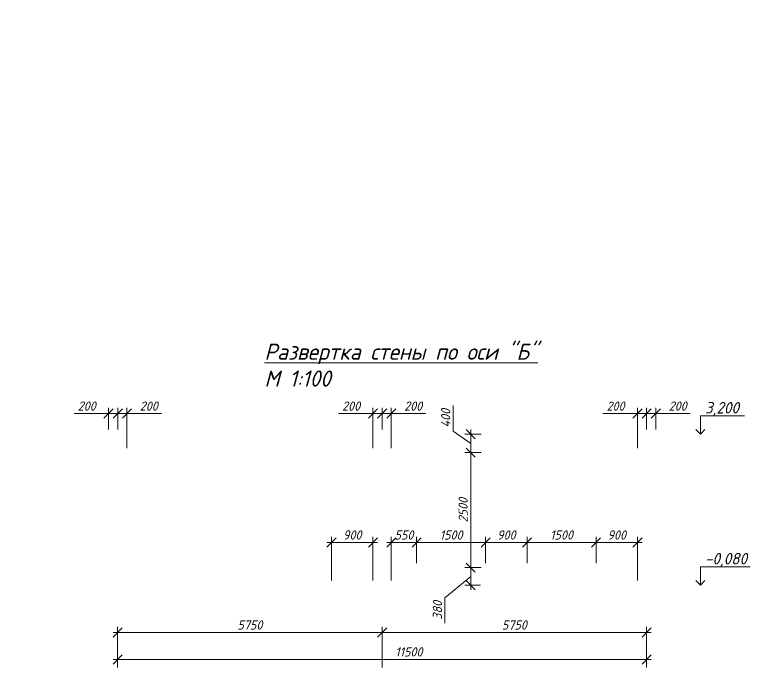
# Model space of a CAD drawing. Header units: millimetres. Extents: x 339888 to 1025294, y -263818 to -40540.
# Drawn here: x 958198 to 974504, y -253047 to -238767 of the extents above; entities that cross this region are included whole.
import ezdxf
from ezdxf import colors
from ezdxf.entities.mleader import LeaderData, LeaderLine
from ezdxf.math import Vec2, Vec3

# ---------------------------------------------------------------- set-up
doc = ezdxf.new("R2010")
doc.units = ezdxf.units.MM
doc.layers.get('0').update_dxf_attribs({"lineweight": 15})
doc.layers.add('0 @ 100', color=7, linetype='Continuous', lineweight=15)
doc.layers.add('0 @ 50', color=7, linetype='Continuous', lineweight=15)
doc.styles.add('ГОСТ 2', font='GOST_Common Italic.ttf', dxfattribs={"height": 2})
doc.styles.add('ГОСТ 2.5', font='GOST_Common Italic.ttf', dxfattribs={"height": 2.5})
doc.styles.add('ГОСТ 3', font='GOST_Common Italic.ttf', dxfattribs={"height": 3})
doc.dimstyles.new('ГОСТ_2К', dxfattribs={"dimtxt": 2, "dimasz": 2, "dimexe": 1.25, "dimexo": 1, "dimtad": 1, "dimdec": 0, "dimtxsty": 'ГОСТ 2', "dimblk": 'OBLIQUE', "dimcen": -2.5, "dimdle": 1, "dimclrd": 251, "dimclre": 251, "dimclrt": 256, "dimadec": 1, "dimazin": 0, "dimtfac": 1, "dimtdec": 0, "dimtmove": 0, "dimatfit": 3, "dimfxl": 1, "dimlwd": 15, "dimlwe": 15, "dimarcsym": 1})

# ---------------------------------------------------------------- blocks, each defined once
blk = doc.blocks.new('_DotSmall')
at = {"color": 0, "linetype": 'ByBlock', "const_width": 0.5}
blk.add_lwpolyline([(-0.0625, 0, 1), (0.0625, 0, 1)], format="xyb", close=True, dxfattribs=at)
blk = doc.blocks.new('_Open90')
at = {"color": 0, "linetype": 'ByBlock', "lineweight": -2}
for p, q in [((0, 0), (-1, 0)), ((-0.5, 0.5), (0, 0)), ((0, 0), (-0.5, -0.5))]:
    blk.add_line(p, q, dxfattribs=at)
blk = doc.blocks.new('_Oblique')
at = {"color": 0, "linetype": 'ByBlock', "lineweight": -2}
blk.add_line((-0.5, -0.5), (0.5, 0.5), dxfattribs=at)
blk = doc.blocks.new('*D518')
at = {"color": 251, "lineweight": 15, "transparency": 16777216}
for p, q in [((960430, -252947), (960430, -252064)), ((966180, -252947), (966180, -252064)), ((960330, -252189), (966280, -252189))]:
    blk.add_line(p, q, dxfattribs=at)
at = {"layer": 'Defpoints', "color": 0, "lineweight": 15, "transparency": 16777216}
for p in [(966180, -252189), (960430, -253047), (966180, -253047)]:
    blk.add_point(p, dxfattribs=at)
at = {"color": 251, "lineweight": 15, "transparency": 16777216, "xscale": 200, "yscale": 200, "zscale": 200, "rotation": 180}
blk.add_blockref('_Oblique', (960430, -252189), dxfattribs=at)
at = {"color": 251, "lineweight": 15, "transparency": 16777216, "xscale": 200, "yscale": 200, "zscale": 200}
blk.add_blockref('_Oblique', (966180, -252189), dxfattribs=at)
at = {"transparency": 16777216, "insert": (963305, -252025), "char_height": 200, "attachment_point": 5, "style": 'ГОСТ 2'}
blk.add_mtext('5750', dxfattribs=at)
blk = doc.blocks.new('*D519')
at = {"color": 251, "lineweight": 15, "transparency": 16777216}
for p, q in [((966180, -252947), (966180, -252064)), ((971930, -252947), (971930, -252064)), ((966080, -252189), (972030, -252189))]:
    blk.add_line(p, q, dxfattribs=at)
at = {"layer": 'Defpoints', "color": 0, "lineweight": 15, "transparency": 16777216}
for p in [(971930, -252189), (966180, -253047), (971930, -253047)]:
    blk.add_point(p, dxfattribs=at)
at = {"color": 251, "lineweight": 15, "transparency": 16777216, "xscale": 200, "yscale": 200, "zscale": 200, "rotation": 180}
blk.add_blockref('_Oblique', (966180, -252189), dxfattribs=at)
at = {"color": 251, "lineweight": 15, "transparency": 16777216, "xscale": 200, "yscale": 200, "zscale": 200}
blk.add_blockref('_Oblique', (971930, -252189), dxfattribs=at)
at = {"transparency": 16777216, "insert": (969055, -252025), "char_height": 200, "attachment_point": 5, "style": 'ГОСТ 2'}
blk.add_mtext('5750', dxfattribs=at)
blk = doc.blocks.new('*D520')
at = {"color": 251, "lineweight": 15, "transparency": 16777216}
for p, q in [((960430, -252947), (960430, -252648)), ((971930, -252947), (971930, -252648)), ((972030, -252773), (960330, -252773))]:
    blk.add_line(p, q, dxfattribs=at)
at = {"layer": 'Defpoints', "color": 0, "lineweight": 15, "transparency": 16777216}
for p in [(960430, -252773), (960430, -253047), (971930, -253047)]:
    blk.add_point(p, dxfattribs=at)
at = {"color": 251, "lineweight": 15, "transparency": 16777216, "xscale": 200, "yscale": 200, "zscale": 200, "rotation": 180}
blk.add_blockref('_Oblique', (960430, -252773), dxfattribs=at)
at = {"color": 251, "lineweight": 15, "transparency": 16777216, "xscale": 200, "yscale": 200, "zscale": 200}
blk.add_blockref('_Oblique', (971930, -252773), dxfattribs=at)
at = {"transparency": 16777216, "insert": (966761, -252610), "char_height": 200, "attachment_point": 5, "style": 'ГОСТ 2'}
blk.add_mtext('11500', dxfattribs=at)
blk = doc.blocks.new('*D522')
at = {"color": 251, "lineweight": 15, "transparency": 16777216}
for p, q in [((965080, -251059), (965080, -250106)), ((965980, -251059), (965980, -250106)), ((966080, -250231), (964980, -250231))]:
    blk.add_line(p, q, dxfattribs=at)
at = {"layer": 'Defpoints', "color": 0, "lineweight": 15, "transparency": 16777216}
for p in [(965080, -250231), (965080, -251159), (965980, -251159)]:
    blk.add_point(p, dxfattribs=at)
at = {"color": 251, "lineweight": 15, "transparency": 16777216, "xscale": 200, "yscale": 200, "zscale": 200, "rotation": 180}
blk.add_blockref('_Oblique', (965080, -250231), dxfattribs=at)
at = {"color": 251, "lineweight": 15, "transparency": 16777216, "xscale": 200, "yscale": 200, "zscale": 200}
blk.add_blockref('_Oblique', (965980, -250231), dxfattribs=at)
at = {"lineweight": 15, "transparency": 16777216, "insert": (965530, -250069), "char_height": 200, "attachment_point": 5, "style": 'ГОСТ 2'}
blk.add_mtext('900', dxfattribs=at)
blk = doc.blocks.new('*D523')
at = {"color": 251, "lineweight": 15, "transparency": 16777216}
for p, q in [((969330, -250679), (969330, -250106)), ((970830, -250679), (970830, -250106)), ((970930, -250231), (969230, -250231))]:
    blk.add_line(p, q, dxfattribs=at)
at = {"layer": 'Defpoints', "color": 0, "lineweight": 15, "transparency": 16777216}
for p in [(969330, -250231), (969330, -250779), (970830, -250779)]:
    blk.add_point(p, dxfattribs=at)
at = {"color": 251, "lineweight": 15, "transparency": 16777216, "xscale": 200, "yscale": 200, "zscale": 200, "rotation": 180}
blk.add_blockref('_Oblique', (969330, -250231), dxfattribs=at)
at = {"color": 251, "lineweight": 15, "transparency": 16777216, "xscale": 200, "yscale": 200, "zscale": 200}
blk.add_blockref('_Oblique', (970830, -250231), dxfattribs=at)
at = {"lineweight": 15, "transparency": 16777216, "insert": (970080, -250069), "char_height": 200, "attachment_point": 5, "style": 'ГОСТ 2'}
blk.add_mtext('1500', dxfattribs=at)
blk = doc.blocks.new('*D524')
at = {"color": 251, "lineweight": 15, "transparency": 16777216}
for p, q in [((968430, -250679), (968430, -250106)), ((969330, -250679), (969330, -250106)), ((969430, -250231), (968330, -250231))]:
    blk.add_line(p, q, dxfattribs=at)
at = {"layer": 'Defpoints', "color": 0, "lineweight": 15, "transparency": 16777216}
for p in [(968430, -250231), (968430, -250779), (969330, -250779)]:
    blk.add_point(p, dxfattribs=at)
at = {"color": 251, "lineweight": 15, "transparency": 16777216, "xscale": 200, "yscale": 200, "zscale": 200, "rotation": 180}
blk.add_blockref('_Oblique', (968430, -250231), dxfattribs=at)
at = {"color": 251, "lineweight": 15, "transparency": 16777216, "xscale": 200, "yscale": 200, "zscale": 200}
blk.add_blockref('_Oblique', (969330, -250231), dxfattribs=at)
at = {"lineweight": 15, "transparency": 16777216, "insert": (968880, -250069), "char_height": 200, "attachment_point": 5, "style": 'ГОСТ 2'}
blk.add_mtext('900', dxfattribs=at)
blk = doc.blocks.new('*D525')
at = {"color": 251, "lineweight": 15, "transparency": 16777216}
for p, q in [((966930, -250679), (966930, -250106)), ((968430, -250679), (968430, -250106)), ((968530, -250231), (966830, -250231))]:
    blk.add_line(p, q, dxfattribs=at)
at = {"layer": 'Defpoints', "color": 0, "lineweight": 15, "transparency": 16777216}
for p in [(966930, -250231), (966930, -250779), (968430, -250779)]:
    blk.add_point(p, dxfattribs=at)
at = {"color": 251, "lineweight": 15, "transparency": 16777216, "xscale": 200, "yscale": 200, "zscale": 200, "rotation": 180}
blk.add_blockref('_Oblique', (966930, -250231), dxfattribs=at)
at = {"color": 251, "lineweight": 15, "transparency": 16777216, "xscale": 200, "yscale": 200, "zscale": 200}
blk.add_blockref('_Oblique', (968430, -250231), dxfattribs=at)
at = {"lineweight": 15, "transparency": 16777216, "insert": (967680, -250069), "char_height": 200, "attachment_point": 5, "style": 'ГОСТ 2'}
blk.add_mtext('1500', dxfattribs=at)
blk = doc.blocks.new('*D526')
at = {"color": 251, "lineweight": 15, "transparency": 16777216}
for p, q in [((966380, -251059), (966380, -250106)), ((966930, -250679), (966930, -250106)), ((967030, -250231), (966280, -250231))]:
    blk.add_line(p, q, dxfattribs=at)
at = {"layer": 'Defpoints', "color": 0, "lineweight": 15, "transparency": 16777216}
for p in [(966380, -250231), (966930, -250779), (966380, -251159)]:
    blk.add_point(p, dxfattribs=at)
at = {"color": 251, "lineweight": 15, "transparency": 16777216, "xscale": 200, "yscale": 200, "zscale": 200, "rotation": 180}
blk.add_blockref('_Oblique', (966380, -250231), dxfattribs=at)
at = {"color": 251, "lineweight": 15, "transparency": 16777216, "xscale": 200, "yscale": 200, "zscale": 200}
blk.add_blockref('_Oblique', (966930, -250231), dxfattribs=at)
at = {"lineweight": 15, "transparency": 16777216, "insert": (966655, -250069), "char_height": 200, "attachment_point": 5, "style": 'ГОСТ 2'}
blk.add_mtext('550', dxfattribs=at)
blk = doc.blocks.new('*D527')
at = {"color": 251, "lineweight": 15, "transparency": 16777216}
for p, q in [((968330, -250779), (967980, -250779)), ((968105, -250679), (968105, -251259)), ((968105, -250969), (967544, -251432)), ((968317, -251159), (967980, -251159)), ((967544, -251432), (967544, -251982))]:
    blk.add_line(p, q, dxfattribs=at)
at = {"layer": 'Defpoints', "color": 0, "lineweight": 15, "transparency": 16777216}
for p in [(968430, -250779), (968105, -251159), (968417, -251159)]:
    blk.add_point(p, dxfattribs=at)
at = {"color": 251, "lineweight": 15, "transparency": 16777216, "xscale": 200, "yscale": 200, "zscale": 200}
for p, rotation in [((968105, -250779), 90), ((968105, -251159), 270)]:
    blk.add_blockref('_Oblique', p, dxfattribs=dict(at, rotation=rotation))
at = {"lineweight": 15, "transparency": 16777216, "insert": (967382, -251707), "char_height": 200, "attachment_point": 5, "rotation": 90, "style": 'ГОСТ 2'}
blk.add_mtext('380', dxfattribs=at)
blk = doc.blocks.new('*D528')
at = {"color": 251, "lineweight": 15, "transparency": 16777216}
for p, q in [((968330, -248279), (967980, -248279)), ((968105, -250879), (968105, -248179)), ((968317, -250779), (967980, -250779))]:
    blk.add_line(p, q, dxfattribs=at)
at = {"layer": 'Defpoints', "color": 0, "lineweight": 15, "transparency": 16777216}
for p in [(968105, -248279), (968430, -248279), (968417, -250779)]:
    blk.add_point(p, dxfattribs=at)
at = {"color": 251, "lineweight": 15, "transparency": 16777216, "xscale": 200, "yscale": 200, "zscale": 200}
for p, rotation in [((968105, -248279), 90), ((968105, -250779), 270)]:
    blk.add_blockref('_Oblique', p, dxfattribs=dict(at, rotation=rotation))
at = {"lineweight": 15, "transparency": 16777216, "insert": (967942, -249529), "char_height": 200, "attachment_point": 5, "rotation": 90, "style": 'ГОСТ 2'}
blk.add_mtext('2500', dxfattribs=at)
blk = doc.blocks.new('*D529')
at = {"color": 251, "lineweight": 15, "transparency": 16777216}
for p, q in [((967723, -247811), (967723, -247251)), ((968105, -248079), (967723, -247811)), ((968105, -248379), (968105, -247779)), ((968330, -247879), (967980, -247879)), ((968330, -248279), (967980, -248279))]:
    blk.add_line(p, q, dxfattribs=at)
at = {"layer": 'Defpoints', "color": 0, "lineweight": 15, "transparency": 16777216}
for p in [(968105, -247879), (968430, -247879), (968430, -248279)]:
    blk.add_point(p, dxfattribs=at)
at = {"color": 251, "lineweight": 15, "transparency": 16777216, "xscale": 200, "yscale": 200, "zscale": 200}
for p, rotation in [((968105, -247879), 90), ((968105, -248279), 270)]:
    blk.add_blockref('_Oblique', p, dxfattribs=dict(at, rotation=rotation))
at = {"lineweight": 15, "transparency": 16777216, "insert": (967561, -247531), "char_height": 200, "attachment_point": 5, "rotation": 90, "style": 'ГОСТ 2'}
blk.add_mtext('400', dxfattribs=at)
blk = doc.blocks.new('*D530')
at = {"color": 251, "lineweight": 15, "transparency": 16777216}
for p, q in [((970830, -250679), (970830, -250106)), ((971730, -251059), (971730, -250106)), ((970730, -250231), (971830, -250231))]:
    blk.add_line(p, q, dxfattribs=at)
at = {"layer": 'Defpoints', "color": 0, "lineweight": 15, "transparency": 16777216}
for p in [(971730, -250231), (970830, -250779), (971730, -251159)]:
    blk.add_point(p, dxfattribs=at)
at = {"color": 251, "lineweight": 15, "transparency": 16777216, "xscale": 200, "yscale": 200, "zscale": 200, "rotation": 180}
blk.add_blockref('_Oblique', (970830, -250231), dxfattribs=at)
at = {"color": 251, "lineweight": 15, "transparency": 16777216, "xscale": 200, "yscale": 200, "zscale": 200}
blk.add_blockref('_Oblique', (971730, -250231), dxfattribs=at)
at = {"lineweight": 15, "transparency": 16777216, "insert": (971280, -250069), "char_height": 200, "attachment_point": 5, "style": 'ГОСТ 2'}
blk.add_mtext('900', dxfattribs=at)
blk = doc.blocks.new('*D531')
at = {"color": 251, "lineweight": 15, "transparency": 16777216}
for p, q in [((971730, -248179), (971730, -247304)), ((971930, -247779), (971930, -247304)), ((971730, -247429), (970980, -247429)), ((972030, -247429), (971730, -247429))]:
    blk.add_line(p, q, dxfattribs=at)
at = {"layer": 'Defpoints', "color": 0, "lineweight": 15, "transparency": 16777216}
for p in [(971730, -247429), (971930, -247879), (971730, -248279)]:
    blk.add_point(p, dxfattribs=at)
at = {"color": 251, "lineweight": 15, "transparency": 16777216, "xscale": 200, "yscale": 200, "zscale": 200, "rotation": 180}
blk.add_blockref('_Oblique', (971730, -247429), dxfattribs=at)
at = {"color": 251, "lineweight": 15, "transparency": 16777216, "xscale": 200, "yscale": 200, "zscale": 200}
blk.add_blockref('_Oblique', (971930, -247429), dxfattribs=at)
at = {"lineweight": 15, "transparency": 16777216, "insert": (971255, -247267), "char_height": 200, "attachment_point": 5, "style": 'ГОСТ 2'}
blk.add_mtext('200', dxfattribs=at)
blk = doc.blocks.new('*D532')
at = {"color": 251, "lineweight": 15, "transparency": 16777216}
for p, q in [((971930, -247779), (971930, -247304)), ((972130, -247779), (972130, -247304)), ((971830, -247429), (972130, -247429)), ((972130, -247429), (972880, -247429))]:
    blk.add_line(p, q, dxfattribs=at)
at = {"layer": 'Defpoints', "color": 0, "lineweight": 15, "transparency": 16777216}
for p in [(972130, -247429), (971930, -247879), (972130, -247879)]:
    blk.add_point(p, dxfattribs=at)
at = {"color": 251, "lineweight": 15, "transparency": 16777216, "xscale": 200, "yscale": 200, "zscale": 200, "rotation": 180}
blk.add_blockref('_Oblique', (971930, -247429), dxfattribs=at)
at = {"color": 251, "lineweight": 15, "transparency": 16777216, "xscale": 200, "yscale": 200, "zscale": 200}
blk.add_blockref('_Oblique', (972130, -247429), dxfattribs=at)
at = {"lineweight": 15, "transparency": 16777216, "insert": (972605, -247267), "char_height": 200, "attachment_point": 5, "style": 'ГОСТ 2'}
blk.add_mtext('200', dxfattribs=at)
blk = doc.blocks.new('*D533')
at = {"color": 251, "lineweight": 15, "transparency": 16777216}
for p, q in [((965980, -248179), (965980, -247304)), ((966180, -247779), (966180, -247304)), ((965980, -247429), (965230, -247429)), ((966280, -247429), (965980, -247429))]:
    blk.add_line(p, q, dxfattribs=at)
at = {"layer": 'Defpoints', "color": 0, "lineweight": 15, "transparency": 16777216}
for p in [(965980, -247429), (966180, -247879), (965980, -248279)]:
    blk.add_point(p, dxfattribs=at)
at = {"color": 251, "lineweight": 15, "transparency": 16777216, "xscale": 200, "yscale": 200, "zscale": 200, "rotation": 180}
blk.add_blockref('_Oblique', (965980, -247429), dxfattribs=at)
at = {"color": 251, "lineweight": 15, "transparency": 16777216, "xscale": 200, "yscale": 200, "zscale": 200}
blk.add_blockref('_Oblique', (966180, -247429), dxfattribs=at)
at = {"lineweight": 15, "transparency": 16777216, "insert": (965505, -247267), "char_height": 200, "attachment_point": 5, "style": 'ГОСТ 2'}
blk.add_mtext('200', dxfattribs=at)
blk = doc.blocks.new('*D534')
at = {"color": 251, "lineweight": 15, "transparency": 16777216}
for p, q in [((966180, -247779), (966180, -247304)), ((966380, -248179), (966380, -247304)), ((966080, -247429), (966380, -247429)), ((966380, -247429), (967130, -247429))]:
    blk.add_line(p, q, dxfattribs=at)
at = {"layer": 'Defpoints', "color": 0, "lineweight": 15, "transparency": 16777216}
for p in [(966380, -247429), (966180, -247879), (966380, -248279)]:
    blk.add_point(p, dxfattribs=at)
at = {"color": 251, "lineweight": 15, "transparency": 16777216, "xscale": 200, "yscale": 200, "zscale": 200, "rotation": 180}
blk.add_blockref('_Oblique', (966180, -247429), dxfattribs=at)
at = {"color": 251, "lineweight": 15, "transparency": 16777216, "xscale": 200, "yscale": 200, "zscale": 200}
blk.add_blockref('_Oblique', (966380, -247429), dxfattribs=at)
at = {"lineweight": 15, "transparency": 16777216, "insert": (966855, -247267), "char_height": 200, "attachment_point": 5, "style": 'ГОСТ 2'}
blk.add_mtext('200', dxfattribs=at)
blk = doc.blocks.new('*D535')
at = {"color": 251, "lineweight": 15, "transparency": 16777216}
for p, q in [((960231, -247779), (960231, -247304)), ((960432, -247779), (960432, -247304)), ((960231, -247429), (959482, -247429)), ((960532, -247429), (960231, -247429))]:
    blk.add_line(p, q, dxfattribs=at)
at = {"layer": 'Defpoints', "color": 0, "lineweight": 15, "transparency": 16777216}
for p in [(960231, -247429), (960231, -247879), (960432, -247879)]:
    blk.add_point(p, dxfattribs=at)
at = {"color": 251, "lineweight": 15, "transparency": 16777216, "xscale": 200, "yscale": 200, "zscale": 200, "rotation": 180}
blk.add_blockref('_Oblique', (960231, -247429), dxfattribs=at)
at = {"color": 251, "lineweight": 15, "transparency": 16777216, "xscale": 200, "yscale": 200, "zscale": 200}
blk.add_blockref('_Oblique', (960432, -247429), dxfattribs=at)
at = {"lineweight": 15, "transparency": 16777216, "insert": (959757, -247267), "char_height": 200, "attachment_point": 5, "style": 'ГОСТ 2'}
blk.add_mtext('200', dxfattribs=at)
blk = doc.blocks.new('*D536')
at = {"color": 251, "lineweight": 15, "transparency": 16777216}
for p, q in [((960432, -247779), (960432, -247304)), ((960632, -248179), (960632, -247304)), ((960332, -247429), (960632, -247429)), ((960632, -247429), (961382, -247429))]:
    blk.add_line(p, q, dxfattribs=at)
at = {"layer": 'Defpoints', "color": 0, "lineweight": 15, "transparency": 16777216}
for p in [(960632, -247429), (960432, -247879), (960632, -248279)]:
    blk.add_point(p, dxfattribs=at)
at = {"color": 251, "lineweight": 15, "transparency": 16777216, "xscale": 200, "yscale": 200, "zscale": 200, "rotation": 180}
blk.add_blockref('_Oblique', (960432, -247429), dxfattribs=at)
at = {"color": 251, "lineweight": 15, "transparency": 16777216, "xscale": 200, "yscale": 200, "zscale": 200}
blk.add_blockref('_Oblique', (960632, -247429), dxfattribs=at)
at = {"lineweight": 15, "transparency": 16777216, "insert": (961107, -247267), "char_height": 200, "attachment_point": 5, "style": 'ГОСТ 2'}
blk.add_mtext('200', dxfattribs=at)

msp = doc.modelspace()

# ---------------------------------------------------------------- texts
at = {"layer": '0 @ 100', "insert": (962552.21744, -245910.45019), "char_height": 350, "attachment_point": 1, "style": 'ГОСТ 3'}
msp.add_mtext_dynamic_manual_height_columns('\\pi1068.7;{\\LРазвертка стены по оси "Б"\\P\\pi3516.9;}М 1:100', width=8440.921773, gutter_width=1500, heights=[0], dxfattribs=at)

# ---------------------------------------------------------------- dimensions: what is measured, and where the dimension line sits
at = {"layer": '0 @ 100', "lineweight": 15}
for base, p1, p2, override, picture, middle in [((960231.45828, -247429.37334), (960431.71367, -247879.04736), (960231.45828, -247879.04736), {"dimscale": 100, "dimtix": 0, "dimtofl": 1, "dimtmove": 0, "dimatfit": 3}, '*D535', (959756.53404, -247266.87334)), ((960632.09657, -247429.37334), (960431.71367, -247879.04736), (960632.09657, -248279.04736), {"dimscale": 100, "dimtix": 0, "dimtofl": 1, "dimtmove": 0, "dimatfit": 3}, '*D536', (961107.02081, -247266.87334)), ((965979.84118, -247429.37334), (966180.09657, -247879.04736), (965979.84118, -248279.04736), {"dimscale": 100, "dimtix": 0, "dimtofl": 1, "dimtmove": 0, "dimatfit": 3}, '*D533', (965504.91694, -247266.87334)), ((966379.84118, -247429.37334), (966180.09657, -247879.04736), (966379.84118, -248279.04736), {"dimscale": 100, "dimtix": 0, "dimtofl": 1, "dimtmove": 0, "dimatfit": 3}, '*D534', (966854.76542, -247266.87334)), ((971729.5858, -247429.37334), (971929.84118, -247879.04736), (971729.5858, -248279.04736), {"dimscale": 100, "dimtix": 0, "dimtofl": 1, "dimtmove": 0, "dimatfit": 3}, '*D531', (971254.66155, -247266.87334)), ((972130.22408, -247429.37334), (971929.84118, -247879.04736), (972130.22408, -247879.04736), {"dimscale": 100, "dimtix": 0, "dimtofl": 1, "dimtmove": 0, "dimatfit": 3}, '*D532', (972605.14832, -247266.87334)), ((965079.84114, -250231.19957), (965979.84118, -251159.04762), (965079.84114, -251159.04762), {"dimscale": 100, "dimtix": 0, "dimtofl": 1, "dimtmove": 0, "dimatfit": 3}, '*D522', (965529.84116, -250068.69957)), ((966379.84118, -250231.19957), (966929.84118, -250779.04736), (966379.84118, -251159.04736), {"dimscale": 100, "dimtix": 0, "dimtofl": 1, "dimtmove": 1, "dimatfit": 3}, '*D526', (966654.84118, -250068.69957)), ((966929.84118, -250231.19957), (968429.84118, -250779.04736), (966929.84118, -250779.04736), {"dimscale": 100, "dimtix": 0, "dimtofl": 1, "dimtmove": 1, "dimatfit": 3}, '*D525', (967679.84118, -250068.69957)), ((968429.84118, -250231.19957), (969329.84118, -250779.04736), (968429.84118, -250779.04736), {"dimscale": 100, "dimtix": 0, "dimtofl": 1, "dimtmove": 1, "dimatfit": 3}, '*D524', (968879.84118, -250068.69957)), ((969329.84118, -250231.19957), (970829.84118, -250779.04736), (969329.84118, -250779.04736), {"dimscale": 100, "dimtix": 0, "dimtofl": 1, "dimtmove": 1, "dimatfit": 3}, '*D523', (970079.84118, -250068.69957)), ((971729.5858, -250231.19957), (970829.84118, -250779.04736), (971729.5858, -251159.04893), {"dimscale": 100, "dimtix": 0, "dimtofl": 1, "dimtmove": 0, "dimatfit": 3}, '*D530', (971279.71349, -250068.69957))]:
    dim = msp.add_linear_dim(base=base, p1=p1, p2=p2, dimstyle='ГОСТ_2К', override=override, dxfattribs=at)
    dim.commit()
    dim.dimension.update_dxf_attribs({"geometry": picture, "text_midpoint": middle})
for base, p1, p2, picture, middle in [((968104.97175, -247879.04736), (968429.84118, -248279.04736), (968429.84118, -247879.04736), '*D529', (967723.35643, -247748.35002)), ((968104.97175, -251159.04796), (968429.84118, -250779.04736), (968417.09159, -251159.04796), '*D527', (967544.25661, -251494.77487))]:
    dim = msp.add_linear_dim(base=base, p1=p1, p2=p2, angle=90, dimstyle='ГОСТ_2К', override={"dimscale": 100, "dimtix": 0, "dimtofl": 1, "dimtmove": 1, "dimatfit": 3}, dxfattribs=at)
    dim.commit()
    dim.dimension.update_dxf_attribs({"geometry": picture, "text_midpoint": middle, "dimtype": 160})
dim = msp.add_linear_dim(base=(968104.97175, -248279.04736), p1=(968417.09159, -250779.04736), p2=(968429.84118, -248279.04736), angle=90, dimstyle='ГОСТ_2К', override={"dimscale": 100, "dimtix": 0, "dimtofl": 1, "dimtmove": 1, "dimatfit": 3}, dxfattribs=at)
dim.commit()
dim.dimension.update_dxf_attribs({"geometry": '*D528', "text_midpoint": (967942.47175, -249529.04736)})
at = {"layer": '0 @ 100'}
for base, p1, p2, override, picture, middle in [((966179.84118, -252188.98496), (960429.84118, -253046.68766), (966179.84118, -253046.68439), {"dimscale": 100, "dimtix": 0, "dimtofl": 1, "dimtmove": 0, "dimatfit": 3}, '*D518', (963304.84118, -252025.19708)), ((971929.84118, -252188.98496), (966179.84118, -253046.68439), (971929.84118, -253046.68439), {"dimscale": 100, "dimtix": 0, "dimtofl": 1, "dimtmove": 1, "dimatfit": 3}, '*D519', (969054.84118, -252025.19708))]:
    dim = msp.add_linear_dim(base=base, p1=p1, p2=p2, dimstyle='ГОСТ_2К', override=override, dxfattribs=at)
    dim.commit()
    dim.dimension.update_dxf_attribs({"geometry": picture, "text_midpoint": middle})
dim = msp.add_linear_dim(base=(960429.84118, -252772.91643), p1=(971929.84118, -253046.68439), p2=(960429.84118, -253046.68766), dimstyle='ГОСТ_2К', override={"dimscale": 100, "dimtix": 0, "dimtofl": 1, "dimtmove": 1, "dimatfit": 3}, dxfattribs=at)
dim.commit()
dim.dimension.update_dxf_attribs({"geometry": '*D520', "text_midpoint": (966761.22318, -252772.91643), "dimtype": 160})

# ---------------------------------------------------------------- leaders
at = {"layer": '0 @ 100', "lineweight": 18}
ml = msp.add_multileader_mtext('Standard', dxfattribs=at)
ml.set_content('3,200', color=256, style='ГОСТ 3')
ml.set_leader_properties(color=256, linetype='ByLayer', lineweight=15)
ml.set_arrow_properties(name='OPEN90')
ml.build(insert=Vec2(0, 0))
ml.multileader.update_dxf_attribs({"text_left_attachment_type": 6, "text_right_attachment_type": 6, "dogleg_length": 0, "arrow_head_size": 200, "scale": 100})
ctx = ml.context
ctx.base_point, ctx.scale, ctx.char_height, ctx.arrow_head_size, ctx.landing_gap_size, ctx.plane_origin = Vec3(973098.62765, -247478.49012), 100, 250, 200, 100, Vec3(965300.24475, -247879.05063)
ctx.left_attachment, ctx.right_attachment = 6, 6
notes = []
notes.append((ctx, [(0, (1, 1, 0), (973098.62765, -247478.49012), (1, 0), 0, [(0, [(973098.62765, -247879.04736)], 0, [])])]))
ctx.mtext.insert, ctx.mtext.flow_direction = Vec3(973198.62765, -247178.49012), 5
ml = msp.add_multileader_mtext('Standard', dxfattribs=at)
ml.set_content('-0,080', color=256, style='ГОСТ 3')
ml.set_leader_properties(color=256, linetype='ByLayer', lineweight=15)
ml.set_arrow_properties(name='OPEN90')
ml.build(insert=Vec2(0, 0))
ml.multileader.update_dxf_attribs({"text_left_attachment_type": 6, "text_right_attachment_type": 6, "dogleg_length": 0, "arrow_head_size": 200, "scale": 100})
ctx = ml.context
ctx.base_point, ctx.scale, ctx.char_height, ctx.arrow_head_size, ctx.landing_gap_size, ctx.plane_origin = Vec3(973098.62765, -250758.48843), 100, 250, 200, 100, Vec3(965300.24475, -251159.04893)
ctx.left_attachment, ctx.right_attachment = 6, 6
notes.append((ctx, [(0, (1, 1, 0), (973098.62765, -250758.48843), (1, 0), 0, [(0, [(973098.62765, -251159.04566)], 0, [])])]))
ctx.mtext.insert, ctx.mtext.flow_direction = Vec3(973198.62765, -250458.48843), 5
at = {"layer": '0 @ 50', "lineweight": 15, "ltscale": 0.1}
ml = msp.add_multileader_mtext('Standard', dxfattribs=at)
ml.set_content('Бетон кл.15', color=256, style='ГОСТ 2.5')
ml.set_leader_properties(color=251, linetype='ByLayer', lineweight=15)
ml.set_arrow_properties(name='DOTSMALL')
ml.build(insert=Vec2(0, 0))
ml.multileader.update_dxf_attribs({"text_left_attachment_type": 6, "text_right_attachment_type": 6, "dogleg_length": 1, "arrow_head_size": 100, "scale": 50})
ctx = ml.context
ctx.base_point, ctx.scale, ctx.char_height, ctx.arrow_head_size, ctx.landing_gap_size, ctx.plane_origin = Vec3(939652.40322, -238917.04539), 50, 125, 100, 0, Vec3(938655.83725, -238378.01558)
ctx.left_attachment, ctx.right_attachment = 6, 6
notes.append((ctx, [(0, (1, 1, 0), (939602.40322, -238917.04539), (1, 0), 50, [(0, [(939305.427, -239342.63197)], 0, [])])]))
ctx.mtext.insert, ctx.mtext.width, ctx.mtext.flow_direction = Vec3(939652.40322, -238767.04539), 929.1690311, 5
ml = msp.add_multileader_mtext('Standard', dxfattribs=at)
ml.set_content('Бетон кл.15', color=256, style='ГОСТ 2.5')
ml.set_leader_properties(color=251, linetype='ByLayer', lineweight=15)
ml.set_arrow_properties(name='DOTSMALL')
ml.build(insert=Vec2(0, 0))
ml.multileader.update_dxf_attribs({"text_left_attachment_type": 6, "text_right_attachment_type": 6, "dogleg_length": 1, "arrow_head_size": 100, "scale": 50})
ctx = ml.context
ctx.base_point, ctx.scale, ctx.char_height, ctx.arrow_head_size, ctx.landing_gap_size, ctx.plane_origin = Vec3(944269.73884, -239066.49695), 50, 125, 100, 0, Vec3(943331.33249, -238378.01558)
ctx.left_attachment, ctx.right_attachment = 6, 6
notes.append((ctx, [(0, (1, 1, 0), (944219.73884, -239066.49695), (1, 0), 50, [(0, [(943634.55164, -239365.20551)], 0, [])])]))
ctx.mtext.insert, ctx.mtext.width, ctx.mtext.flow_direction = Vec3(944269.73884, -238916.49695), 929.1690311, 5
ml = msp.add_multileader_mtext('Standard', dxfattribs=at)
ml.set_content('Бетонная подготовка \\P(бетон кл.В7,5)', color=256, style='ГОСТ 2.5')
ml.set_leader_properties(color=251, linetype='ByLayer', lineweight=15)
ml.set_arrow_properties(name='DOTSMALL')
ml.build(insert=Vec2(0, 0))
ml.multileader.update_dxf_attribs({"text_left_attachment_type": 6, "text_right_attachment_type": 6, "dogleg_length": 1, "arrow_head_size": 100, "scale": 50})
ctx = ml.context
ctx.base_point, ctx.scale, ctx.char_height, ctx.arrow_head_size, ctx.landing_gap_size, ctx.plane_origin = Vec3(940552.72636, -240081.83204), 50, 125, 100, 0, Vec3(939419.27223, -239748.60678)
ctx.left_attachment, ctx.right_attachment, ctx.text_align_type = 6, 6, 1
notes.append((ctx, [(1, (1, 1, 0), (942349.41197, -240081.83204), (-1, 0), 50, [(0, [(939669.54898, -239637.49137)], 0, []), (1, [(943291.61901, -239633.5313)], 0, [])])]))
ctx.mtext.insert, ctx.mtext.width, ctx.mtext.alignment, ctx.mtext.flow_direction = Vec3(941426.06916, -239931.83204), 1779.455792, 2, 5
for ctx, leaders in notes:
    for number, flags, end, landing, length, lines in leaders:
        leader = LeaderData()
        leader.index, (leader.has_last_leader_line, leader.has_dogleg_vector, leader.attachment_direction) = number, flags
        leader.last_leader_point, leader.dogleg_vector, leader.dogleg_length = Vec3(end), Vec3(landing), length
        for number, points, colour, breaks in lines:
            line = LeaderLine()
            line.index, line.vertices, line.color, line.breaks = number, Vec3.list(points), colors.encode_raw_color(colour), breaks
            leader.lines.append(line)
        ctx.leaders.append(leader)

doc.saveas('drawing.dxf')
